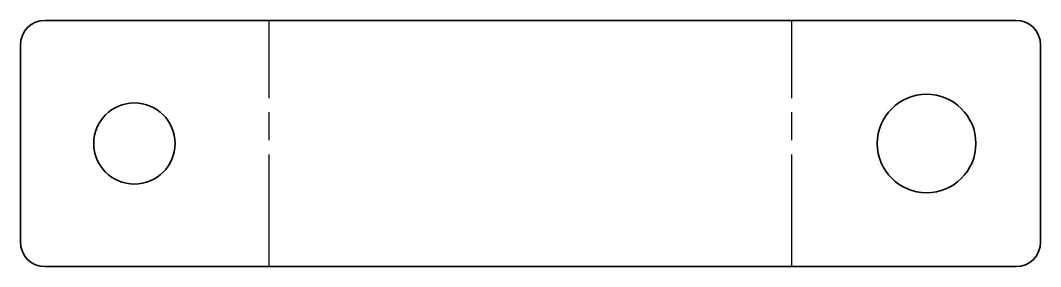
# Model space of a CAD drawing. Header units: inches. Extents: x 0 to 82.8, y 0 to 20.
import ezdxf

# ---------------------------------------------------------------- set-up
doc = ezdxf.new("R2010")
doc.units = ezdxf.units.IN
doc.header["$MEASUREMENT"] = 0
doc.linetypes.add('Chain', pattern=[13.68, 9.12, -1.14, 2.28, -1.14])
doc.layers.add('Bend Centerline (ANSI)', color=7, linetype='Chain', lineweight=25)
doc.layers.add('Visible (ANSI)', color=7, linetype='Continuous', lineweight=35)

# ---------------------------------------------------------------- blocks, each defined once
blk = doc.blocks.new('GLD-V003-CSFF001_Soldadura y Chapa Sujección Fibra_GLD-V003-CSFF001 (Desplegada)')
at = {"layer": 'Bend Centerline (ANSI)'}
for p, q in [((-21.196, -10), (-21.196, 10)), ((21.196, -10), (21.196, 10))]:
    blk.add_line(p, q, dxfattribs=at)
at = {"layer": 'Visible (ANSI)'}
for p, q in [((-39.393, 10), (39.393, 10)), ((-41.393, 8), (-41.393, -8)), ((41.393, 8), (41.393, -8)), ((-39.393, -10), (39.393, -10))]:
    blk.add_line(p, q, dxfattribs=at)
for centre, radius in [((32.143, 0), 4), ((-32.143, 0), 3.3)]:
    blk.add_circle(centre, radius, dxfattribs=at)
at = {"layer": 'Visible (ANSI)', "extrusion": (0, 0, -1)}
for centre, start, end in [((39.393, 8), 0, 90), ((-39.393, 8), 90, 180), ((39.393, -8), 270, 0), ((-39.393, -8), 180, 270)]:
    blk.add_arc(centre, 2, start, end, dxfattribs=at)

msp = doc.modelspace()

# ---------------------------------------------------------------- block references
msp.add_blockref('GLD-V003-CSFF001_Soldadura y Chapa Sujección Fibra_GLD-V003-CSFF001 (Desplegada)', (41.393, 10))

doc.saveas('drawing.dxf')
